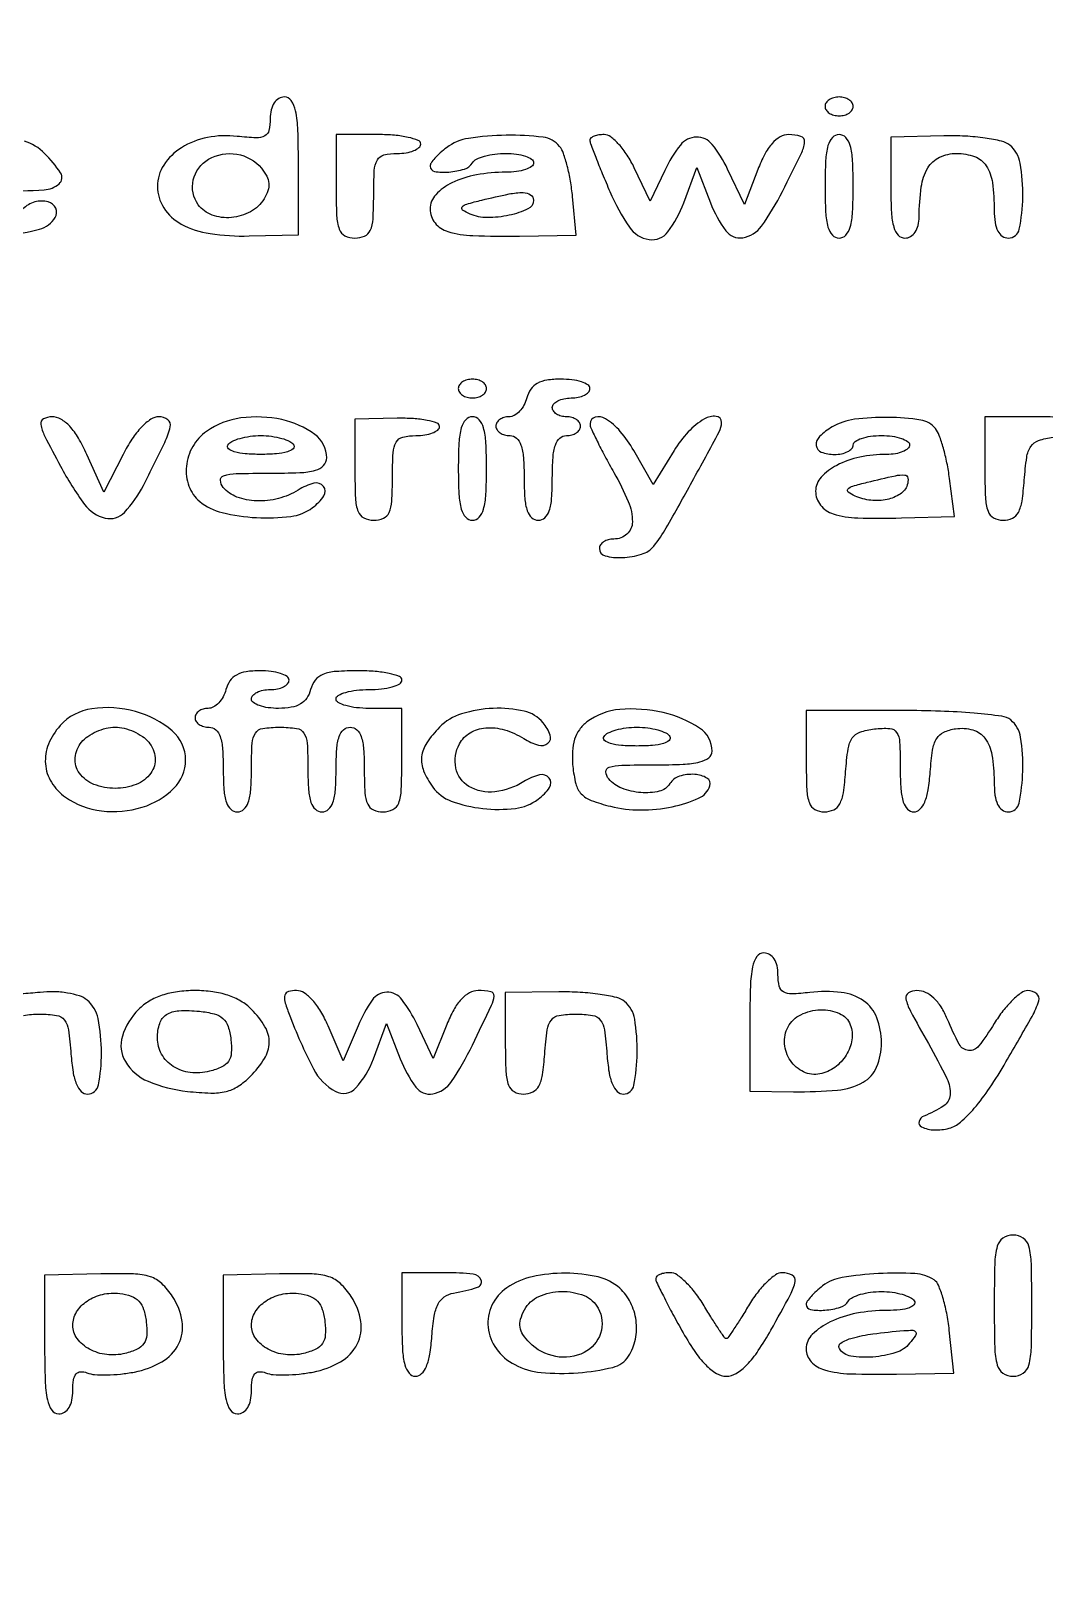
# Model space of a CAD drawing. Extents: x 0 to 1066, y 0 to 761.
# Drawn here: x 998.58 to 1007.7, y 113.07 to 127.07 of the extents above; entities that cross this region are included whole.
import ezdxf

# ---------------------------------------------------------------- set-up
doc = ezdxf.new("R2010")
doc.units = 0
doc.header["$MEASUREMENT"] = 0

msp = doc.modelspace()

# ---------------------------------------------------------------- linework, layer by layer
for points in [[(710.559243, 95.267872, -0.000023), (733.258836, 95.240684, -0.000004), (756.324384, 95.211821, -0.198594)], [(606.442229, 95.24091, -0.000004), (629.422908, 95.212432, -0.198597)], [(669.892229, 95.24091, -0.000004), (692.872908, 95.212432, -0.198597)], [(998.311941, 125.631, 0.013836), (998.697876, 125.641682, 0.165999), (998.833982, 125.69673, 0.378273), (998.847091, 125.793831, 0.049118), (998.703, 125.9694, 0.119707), (998.520812, 126.080379, 0.060723)], [(998.359756, 125.234212, 0.041612), (998.65825, 125.288702, 0.189202), (998.797565, 125.391935, 0.25213), (998.803059, 125.476184, 0.223507), (998.735356, 125.533461, 0.136069), (998.614504, 125.532483, 0.127389), (998.507894, 125.469734, -0.143547)], [(1007.848986, 123.593158, 0.019046), (1007.65368, 123.6006), (1007.163, 123.6006), (1007.163, 123.1353, 0.009984), (1007.168243, 122.872771, 0.075033), (1007.19162, 122.751034, 0.183879), (1007.24161, 122.692067, 0.126645), (1007.327336, 122.67, 0.112123), (1007.410404, 122.688865, 0.160679), (1007.464445, 122.740772, 0.086187), (1007.497425, 122.842001, 0.017695), (1007.517686, 123.02955, -0.017705), (1007.540022, 123.23627, -0.112209), (1007.577681, 123.334375, -0.16625), (1007.646954, 123.38718, -0.051861), (1007.77635, 123.415869, -0.041038)], [(998.511696, 118.217007, -0.038508), (998.6607, 118.2285, -0.038508), (998.809704, 118.217007, -0.191157), (998.880745, 118.17522, -0.13272), (998.918076, 118.086289, -0.015327), (998.940514, 117.86895, 0.021194), (998.959104, 117.707461, 0.058471), (998.990022, 117.597372, 0.098074), (999.033097, 117.532497, 0.199886), (999.088564, 117.5094, 0.359294), (999.187546, 117.59107, 0.048902), (999.214484, 117.878801, 0.047299), (999.183829, 118.187735, 0.172851), (999.084865, 118.354433, 0.096267), (999.015942, 118.392156, 0.036429), (998.908743, 118.417936, 0.034417), (998.784898, 118.42966, 0.035463), (998.661865, 118.42408, -0.017451), (998.491376, 118.410185, -0.135748)]]:
    msp.add_lwpolyline(points, format="xyb")
for points in [[(1000.7334, 126.282488, -0.054257), (1000.721902, 126.176845, -0.218315), (1000.683754, 126.126317, -0.135915), (1000.606777, 126.108777, -0.017522), (1000.436686, 126.122615, 0.076761), (1000.168767, 126.112697, 0.092421), (999.934594, 126.020644, 0.108188), (999.775499, 125.865011, 0.146245), (999.7182, 125.6733, 0.144919), (999.775808, 125.478716, 0.125365), (999.932754, 125.333761, 0.088255), (1000.191321, 125.248012, 0.041802), (1000.54305, 125.226668), (1000.9872, 125.236862), (1000.9872, 125.856931, 0.007914), (1000.982106, 126.178714, 0.042579), (1000.961722, 126.352505, 0.100091), (1000.922877, 126.444027, 0.24734), (1000.8603, 126.477, 0.136345), (1000.809148, 126.462787, 0.113154), (1000.768348, 126.423431, 0.089507), (1000.742154, 126.361394, 0.055303)], [(1005.7248, 126.3924, 0.148195), (1005.734577, 126.360137, 0.098894), (1005.762077, 126.332651, 0.082425), (1005.803186, 126.314119, 0.064853), (1005.8517, 126.3078, 0.064853), (1005.900214, 126.314119, 0.082425), (1005.941323, 126.332651, 0.098894), (1005.968823, 126.360137, 0.148195), (1005.9786, 126.3924, 0.148195), (1005.968823, 126.424663, 0.098894), (1005.941323, 126.452149, 0.082425), (1005.900214, 126.470681, 0.064853), (1005.8517, 126.477, 0.064853), (1005.803186, 126.470681, 0.082425), (1005.762077, 126.452149, 0.098894), (1005.734577, 126.424663, 0.148195)], [(1001.3256, 125.6733, 0.009792), (1001.330803, 125.407644, 0.077556), (1001.354441, 125.287313, 0.189837), (1001.405619, 125.229428, 0.118451), (1001.4948, 125.208, 0.102588), (1001.582405, 125.226166, 0.188085), (1001.63345, 125.276738, 0.090841), (1001.658141, 125.378942, 0.013964), (1001.664, 125.5887, -0.012699), (1001.669759, 125.815418, -0.114574), (1001.6969, 125.91018, -0.210352), (1001.756488, 125.955389, -0.058662), (1001.8755, 125.9694, 0.038131), (1001.956492, 125.975586, 0.057076), (1002.024872, 125.994251, 0.074992), (1002.071532, 126.021604, 0.226478), (1002.087, 126.054, 0.31052), (1002.064409, 126.086868, 0.036969), (1001.975169, 126.113749, 0.033738), (1001.852214, 126.132485, 0.020945), (1001.7063, 126.1386), (1001.3256, 126.1386)], [(1002.31965, 126.020833, 0.021457), (1002.262964, 125.973837, 0.027231), (1002.21509, 125.925562, 0.027186), (1002.180456, 125.882063, 0.155757), (1002.1716, 125.854323, 0.367739), (1002.211591, 125.807302, 0.060353), (1002.34056, 125.802053, 0.05477), (1002.479743, 125.828722, 0.181576), (1002.5523, 125.8848, -0.146547), (1002.58903, 125.91742, -0.040338), (1002.662314, 125.944549, -0.037109), (1002.754315, 125.963172, -0.031397), (1002.853393, 125.9694, -0.032276), (1002.948703, 125.963241, -0.049716), (1003.029113, 125.944549, -0.064068), (1003.084719, 125.917295, -0.251914), (1003.1022, 125.8848, -0.251596), (1003.084745, 125.852307, -0.064209), (1003.029264, 125.825051, -0.049806), (1002.949021, 125.806359, -0.032344), (1002.853907, 125.8002, 0.044591), (1002.587938, 125.776433, 0.068345), (1002.368251, 125.704915, 0.091182), (1002.22259, 125.598027, 0.19125), (1002.1716, 125.469595, 0.171903), (1002.215912, 125.344517, 0.15022), (1002.331602, 125.266782, 0.065375), (1002.556854, 125.22977, 0.012219), (1002.976253, 125.226475), (1003.484805, 125.234908), (1003.453187, 125.581004, 0.019623), (1003.434801, 125.721257, 0.020982), (1003.405758, 125.856498, 0.021104), (1003.371185, 125.969986, 0.085628), (1003.336125, 126.03285, 0.19544), (1003.187669, 126.114957, 0.032763), (1002.856282, 126.132763, 0.035123), (1002.518209, 126.104965, 0.124905)], [(1003.6098, 126.090833, 0.089332), (1003.615707, 126.058032, 0.003006), (1003.662563, 125.934448, 0.0056), (1003.720598, 125.788978, 0.003864), (1003.789418, 125.625533, 0.048003), (1003.964416, 125.306862, 0.208689), (1004.142705, 125.194785, 0.274461), (1004.310501, 125.262975, 0.0741), (1004.45417, 125.52525), (1004.57113, 125.8425), (1004.694145, 125.52525, 0.066502), (1004.83236, 125.273872, 0.280176), (1004.984961, 125.211335, 0.200582), (1005.152614, 125.314892, 0.038154), (1005.342675, 125.628188, 0.003991), (1005.510407, 125.965847, 0.086546), (1005.540955, 126.071921, 0.358077), (1005.508323, 126.121732, 0.075927), (1005.39788, 126.1386, 0.131753), (1005.321828, 126.118206, 0.081251), (1005.249718, 126.059158, 0.059886), (1005.182271, 125.961178, 0.029904), (1005.120322, 125.823738), (1005.000485, 125.508876), (1004.848709, 125.828721, 0.059341), (1004.709401, 126.050129, 0.232001), (1004.566943, 126.116277, 0.224714), (1004.423979, 126.044855, 0.056123), (1004.283075, 125.816713), (1004.152105, 125.539339), (1004.009221, 125.83897, 0.032434), (1003.945096, 125.953659, 0.040244), (1003.870631, 126.050584, 0.044803), (1003.797082, 126.118513, 0.165526), (1003.738069, 126.1386, 0.035429), (1003.688941, 126.135115, 0.053759), (1003.647479, 126.124569, 0.070248), (1003.619031, 126.109147, 0.23778)], [(1005.7248, 125.6733, 0.01212), (1005.730436, 125.440825, 0.054498), (1005.751718, 125.3067, 0.118311), (1005.791165, 125.234797, 0.211442), (1005.8517, 125.208, 0.211442), (1005.912235, 125.234797, 0.118311), (1005.951682, 125.3067, 0.054498), (1005.972964, 125.440825, 0.01212), (1005.9786, 125.6733, 0.01212), (1005.972964, 125.905775, 0.054498), (1005.951682, 126.0399, 0.118311), (1005.912235, 126.111803, 0.211442), (1005.8517, 126.1386, 0.211442), (1005.791165, 126.111803, 0.118311), (1005.751718, 126.0399, 0.054498), (1005.730436, 125.905775, 0.01212)], [(1006.317, 125.662172, 0.012582), (1006.32269, 125.4361, 0.055591), (1006.34406, 125.304845, 0.119533), (1006.383545, 125.23432, 0.208563), (1006.4439, 125.208, 0.135856), (1006.494633, 125.222044, 0.110063), (1006.535744, 125.261068, 0.088772), (1006.562587, 125.321975, 0.058056), (1006.571955, 125.39835, -0.03228), (1006.591035, 125.668131, -0.100176), (1006.650691, 125.839592, -0.150395), (1006.755585, 125.934933, -0.110237), (1006.910016, 125.9694, -0.088447), (1007.071091, 125.940682, -0.160678), (1007.174723, 125.858326, -0.113007), (1007.231162, 125.706359, -0.032648), (1007.2476, 125.454881, 0.035349), (1007.255243, 125.346912, 0.083558), (1007.279621, 125.270297, 0.125617), (1007.31994, 125.224762, 0.150151), (1007.3745, 125.208, 0.355535), (1007.473037, 125.288205, 0.047363), (1007.504609, 125.574712, 0.046206), (1007.480885, 125.881204, 0.178994), (1007.387114, 126.043531, 0.11682), (1007.314133, 126.079702, 0.021736), (1007.166013, 126.107282, 0.022234), (1006.986263, 126.124621, 0.018691), (1006.794914, 126.127362), (1006.317, 126.116345)], [(1000.654685, 125.835409, -0.053339), (1000.70132, 125.765174, -0.099472), (1000.720203, 125.699822, -0.102294), (1000.712146, 125.633502, -0.058824), (1000.677554, 125.560459, -0.127771), (1000.555681, 125.445357, -0.103831), (1000.383273, 125.392826, -0.108253), (1000.210238, 125.414892, -0.150348), (1000.085768, 125.507752, -0.21884), (1000.040497, 125.730526, -0.207363), (1000.179022, 125.916839, -0.173851), (1000.433441, 125.962681, -0.179926)], [(1003.1022, 125.548012, -0.291977), (1003.052204, 125.469694, -0.055057), (1002.883565, 125.41297, -0.053243), (1002.685946, 125.391527, -0.103697), (1002.531339, 125.423666, -0.043256), (1002.464301, 125.460121, -0.447643), (1002.460285, 125.487725, -0.150369), (1002.500722, 125.513929, -0.009875), (1002.6369, 125.549681, -0.008425), (1002.881832, 125.604489, -0.051766), (1003.010346, 125.617365, -0.147612), (1003.07586, 125.597336, -0.250287)], [(1002.4254, 123.8544, 0.148195), (1002.435177, 123.822137, 0.098894), (1002.462677, 123.794651, 0.082425), (1002.503786, 123.776119, 0.064853), (1002.5523, 123.7698, 0.064853), (1002.600814, 123.776119, 0.082425), (1002.641923, 123.794651, 0.098894), (1002.669423, 123.822137, 0.148195), (1002.6792, 123.8544, 0.148195), (1002.669423, 123.886663, 0.098894), (1002.641923, 123.914149, 0.082425), (1002.600814, 123.932681, 0.064853), (1002.5523, 123.939, 0.064853), (1002.503786, 123.932681, 0.082425), (1002.462677, 123.914149, 0.098894), (1002.435177, 123.886663, 0.148195)], [(1003.042113, 123.7698, -0.060903), (1003.016466, 123.705107, -0.065681), (1002.976485, 123.650302, -0.073972), (1002.92888, 123.613228, -0.129214), (1002.880833, 123.6006, 0.070596), (1002.836106, 123.594253, 0.086212), (1002.798178, 123.575749, 0.100221), (1002.772821, 123.548261, 0.137184), (1002.7638, 123.516, 0.148195), (1002.773577, 123.483737, 0.098894), (1002.801077, 123.456251, 0.082425), (1002.842186, 123.437719, 0.064853), (1002.8907, 123.4314, -0.188641), (1002.949666, 123.408332, -0.12648), (1002.9894, 123.3468, -0.063857), (1003.011468, 123.234604, -0.016668), (1003.0176, 123.0507, 0.016668), (1003.023732, 122.866796, 0.063857), (1003.0458, 122.7546, 0.12648), (1003.085534, 122.693068, 0.188641), (1003.1445, 122.67, 0.188641), (1003.203466, 122.693068, 0.12648), (1003.2432, 122.7546, 0.063857), (1003.265268, 122.866796, 0.016668), (1003.2714, 123.0507, -0.016668), (1003.277532, 123.234604, -0.063857), (1003.2996, 123.3468, -0.12648), (1003.339334, 123.408332, -0.188641), (1003.3983, 123.4314, 0.064853), (1003.446814, 123.437719, 0.082425), (1003.487923, 123.456251, 0.098894), (1003.515423, 123.483737, 0.148195), (1003.5252, 123.516, 0.148195), (1003.515423, 123.548263, 0.098894), (1003.487923, 123.575749, 0.082425), (1003.446814, 123.594281, 0.064853), (1003.3983, 123.6006, -0.064853), (1003.349786, 123.606919, -0.082425), (1003.308677, 123.625451, -0.098894), (1003.281177, 123.652937, -0.148195), (1003.2714, 123.6852, -0.191087), (1003.284215, 123.717507, -0.088204), (1003.321103, 123.744949, -0.068025), (1003.375846, 123.763566, -0.048028), (1003.4406, 123.7698, 0.048028), (1003.505354, 123.776034, 0.068025), (1003.560098, 123.794651, 0.088204), (1003.596985, 123.822093, 0.191087), (1003.6098, 123.8544, 0.259607), (1003.591689, 123.886931, 0.060612), (1003.53292, 123.914149, 0.047558), (1003.448346, 123.932848, 0.030649), (1003.34808, 123.939, 0.036274), (1003.222597, 123.929885, 0.090272), (1003.135714, 123.900601, 0.116362), (1003.07799, 123.848229, 0.086845)], [(998.845681, 123.15645, 0.035076), (999.062861, 122.811634, 0.179675), (999.248541, 122.689175, 0.266046), (999.421486, 122.741266, 0.072441), (999.592176, 122.983645, 0.003779), (999.784213, 123.369913, 0.057985), (999.833484, 123.510105, 0.290527), (999.81088, 123.573331, 0.167016), (999.731521, 123.6006, 0.149695), (999.658699, 123.578298, 0.054005), (999.575135, 123.507588, 0.044207), (999.489304, 123.399753, 0.028508), (999.408951, 123.261634), (999.236807, 122.922669), (999.083955, 123.261634, 0.026971), (999.007328, 123.409702, 0.054204), (998.928867, 123.51513, 0.073457), (998.849333, 123.578928, 0.133129), (998.769382, 123.6006, 0.124493), (998.692573, 123.581175, 0.321843), (998.66892, 123.532535, 0.075345), (998.703299, 123.428978, 0.005254)], [(1000.160024, 123.468903, 0.109834), (1000.035471, 123.332766, 0.106782), (999.978728, 123.155286, 0.112296), (1000.001437, 122.977392, 0.132631), (1000.098946, 122.839162, 0.115004), (1000.300077, 122.738578, 0.044976), (1000.609195, 122.693493, 0.044811), (1000.917775, 122.704182, 0.130392), (1001.113967, 122.783343, 0.082222), (1001.216015, 122.889877, 0.332785), (1001.212409, 122.974272, 0.293048), (1001.125759, 123.00255, 0.076037), (1000.9845, 122.941747, -0.076246), (1000.806555, 122.865241, -0.072618), (1000.610792, 122.843844, -0.079527), (1000.433823, 122.878765, -0.131887), (1000.3104, 122.9661, -0.159132), (1000.285033, 123.030147, -0.346422), (1000.31329, 123.070969, -0.068768), (1000.427335, 123.089494, -0.005928), (1000.723041, 123.093, 0.009544), (1000.998143, 123.098252, 0.055935), (1001.140881, 123.119815, 0.137424), (1001.213332, 123.162735, 0.193056), (1001.241, 123.231723, 0.239833), (1001.133896, 123.442168, 0.103684), (1000.839043, 123.57477, 0.087809), (1000.469431, 123.589866, 0.119733)], [(1001.4948, 123.124571, 0.010193), (1001.500071, 122.866019, 0.079054), (1001.523822, 122.747971, 0.189957), (1001.574978, 122.691012, 0.116417), (1001.664, 122.67, 0.102588), (1001.751605, 122.688166, 0.188085), (1001.80265, 122.738737, 0.090841), (1001.827341, 122.840942, 0.013964), (1001.8332, 123.0507, -0.012699), (1001.838959, 123.277418, -0.114574), (1001.8661, 123.37218, -0.210352), (1001.925688, 123.417389, -0.058662), (1002.0447, 123.4314, 0.0367), (1002.125699, 123.437353, 0.055337), (1002.194072, 123.455344, 0.072544), (1002.240856, 123.481679, 0.23237), (1002.2562, 123.512912, 0.319617), (1002.23395, 123.544164, 0.035444), (1002.144369, 123.568236, 0.032776), (1002.021424, 123.583825, 0.02017), (1001.8755, 123.586783), (1001.4948, 123.579142)], [(1002.4254, 123.1353, 0.01212), (1002.431036, 122.902825, 0.054498), (1002.452318, 122.7687, 0.118311), (1002.491765, 122.696797, 0.211442), (1002.5523, 122.67, 0.211442), (1002.612835, 122.696797, 0.118311), (1002.652282, 122.7687, 0.054498), (1002.673564, 122.902825, 0.01212), (1002.6792, 123.1353, 0.01212), (1002.673564, 123.367775, 0.054498), (1002.652282, 123.5019, 0.118311), (1002.612835, 123.573803, 0.211442), (1002.5523, 123.6006, 0.211442), (1002.491765, 123.573803, 0.118311), (1002.452318, 123.5019, 0.054498), (1002.431036, 123.367775, 0.01212)], [(1003.610819, 123.53715, 0.104277), (1003.620055, 123.496584, 0.006204), (1003.674373, 123.382413, 0.009116), (1003.743729, 123.247454, 0.006586), (1003.825743, 123.099486, -0.02982), (1003.954529, 122.839327, -0.101099), (1003.991696, 122.654579, -0.213966), (1003.942492, 122.545733, -0.183174), (1003.823955, 122.5008, 0.063461), (1003.774421, 122.494488, 0.081424), (1003.732457, 122.475949, 0.09843), (1003.704378, 122.448464, 0.151099), (1003.6944, 122.4162, 0.342856), (1003.745731, 122.350142, 0.073336), (1003.900241, 122.33414, 0.063805), (1004.074365, 122.364145, 0.147282), (1004.18357, 122.43735, 0.042329), (1004.296526, 122.601336, 0.004186), (1004.530354, 123.019163, 0.001942), (1004.772678, 123.464903, 0.124149), (1004.7942, 123.550247, 0.384582), (1004.745041, 123.604706, 0.160766), (1004.640082, 123.581611, 0.071272), (1004.49457, 123.464496, 0.049345), (1004.366156, 123.296338), (1004.178112, 122.992077), (1004.004227, 123.296338, 0.046816), (1003.883087, 123.468648, 0.078961), (1003.749071, 123.583113, 0.204628), (1003.655981, 123.596764, 0.344977)], [(1005.78825, 123.509224, 0.061831), (1005.676351, 123.423995, 0.224089), (1005.646018, 123.342294, 0.292314), (1005.691562, 123.282903, 0.087176), (1005.8094, 123.2622, 0.048028), (1005.874154, 123.268434, 0.068025), (1005.928898, 123.287051, 0.088204), (1005.965785, 123.314493, 0.191087), (1005.9786, 123.3468, -0.254951), (1005.996329, 123.379309, -0.06271), (1006.053154, 123.406549, -0.048861), (1006.135173, 123.425244, -0.031626), (1006.2324, 123.4314, -0.031626), (1006.329627, 123.425244, -0.048861), (1006.411646, 123.406549, -0.06271), (1006.468471, 123.379309, -0.254951), (1006.4862, 123.3468, -0.222284), (1006.471055, 123.314417, -0.076698), (1006.42569, 123.287051, -0.058327), (1006.359086, 123.268391, -0.039182), (1006.280207, 123.2622, 0.05091), (1006.037989, 123.237473, 0.068443), (1005.830331, 123.163985, 0.087083), (1005.689122, 123.056517, 0.18883), (1005.6402, 122.931595, 0.169837), (1005.684128, 122.806003, 0.150001), (1005.799013, 122.727391, 0.068634), (1006.018802, 122.690736, 0.01415), (1006.4124, 122.690775), (1006.888499, 122.704298), (1006.845124, 123.046699, 0.018186), (1006.82238, 123.185538, 0.019306), (1006.789953, 123.319584, 0.01931), (1006.75328, 123.432291, 0.079007), (1006.718216, 123.49485, 0.190877), (1006.586496, 123.571148, 0.033099), (1006.294109, 123.595068, 0.03601), (1005.989955, 123.577855, 0.100054)], [(1000.9449, 123.3468, -0.372961), (1000.939382, 123.31269, -0.104919), (1000.887727, 123.285312, -0.050431), (1000.788884, 123.267578, -0.019189), (1000.6488, 123.2622, -0.019189), (1000.508716, 123.267578, -0.050431), (1000.409873, 123.285312, -0.104919), (1000.358218, 123.31269, -0.372961), (1000.3527, 123.3468, -0.144823), (1000.389169, 123.379409, -0.04093), (1000.461247, 123.406549, -0.037579), (1000.551634, 123.42517, -0.032024), (1000.6488, 123.4314, -0.032024), (1000.745966, 123.42517, -0.037579), (1000.836353, 123.406549, -0.04093), (1000.908431, 123.379409, -0.144823)], [(1006.46509, 122.98725, -0.169455), (1006.402229, 122.905774, -0.092564), (1006.284282, 122.856831, -0.079314), (1006.138047, 122.849449, -0.076484), (1005.994808, 122.887635, -0.053672), (1005.93449, 122.922207, -0.444081), (1005.931487, 122.95009, -0.141273), (1005.974046, 122.976863, -0.010964), (1006.1055, 123.011681, -0.004159), (1006.357773, 123.070396, -0.072173), (1006.44176, 123.076813, -0.354651), (1006.470788, 123.0498, -0.115795)], [(1000.334913, 121.1472, -0.060903), (1000.309266, 121.082507, -0.065681), (1000.269285, 121.027703, -0.073972), (1000.22168, 120.990628, -0.129214), (1000.173633, 120.978, 0.070596), (1000.128906, 120.971653, 0.086212), (1000.090978, 120.953149, 0.100221), (1000.065621, 120.925661, 0.137184), (1000.0566, 120.8934, 0.148195), (1000.066377, 120.861137, 0.098894), (1000.093877, 120.833651, 0.082425), (1000.134986, 120.815119, 0.064853), (1000.1835, 120.8088, -0.188641), (1000.242466, 120.785732, -0.12648), (1000.2822, 120.7242, -0.063857), (1000.304268, 120.612004, -0.016668), (1000.3104, 120.4281, 0.016668), (1000.316532, 120.244196, 0.063857), (1000.3386, 120.132, 0.12648), (1000.378334, 120.070468, 0.188641), (1000.4373, 120.0474, 0.188641), (1000.496266, 120.070468, 0.12648), (1000.536, 120.132, 0.063857), (1000.558068, 120.244196, 0.016668), (1000.5642, 120.4281, -0.012152), (1000.569996, 120.666537, -0.135673), (1000.59945, 120.755925, -0.212646), (1000.665621, 120.797757, -0.036189), (1000.818, 120.8088, -0.036189), (1000.970379, 120.797757, -0.212646), (1001.03655, 120.755925, -0.135673), (1001.066004, 120.666537, -0.012152), (1001.0718, 120.4281, 0.016668), (1001.077932, 120.244196, 0.063857), (1001.1, 120.132, 0.12648), (1001.139734, 120.070468, 0.188641), (1001.1987, 120.0474, 0.188641), (1001.257666, 120.070468, 0.12648), (1001.2974, 120.132, 0.063857), (1001.319468, 120.244196, 0.016668), (1001.3256, 120.4281, -0.016668), (1001.331732, 120.612004, -0.063857), (1001.3538, 120.7242, -0.12648), (1001.393534, 120.785732, -0.188641), (1001.4525, 120.8088, -0.188641), (1001.511466, 120.785732, -0.12648), (1001.5512, 120.7242, -0.063857), (1001.573268, 120.612004, -0.016668), (1001.5794, 120.4281, 0.013964), (1001.585259, 120.218342, 0.090841), (1001.60995, 120.116137, 0.188085), (1001.660995, 120.065566, 0.102588), (1001.7486, 120.0474, 0.118451), (1001.837781, 120.068828, 0.189837), (1001.888959, 120.126713, 0.077556), (1001.912597, 120.247044, 0.009792), (1001.9178, 120.5127), (1001.9178, 120.978), (1001.6217, 120.978, -0.027026), (1001.508242, 120.984137, -0.042582), (1001.412579, 121.002851, -0.052312), (1001.345235, 121.02997, -0.277684), (1001.3256, 121.0626, -0.277684), (1001.345235, 121.09523, -0.052312), (1001.412579, 121.122349, -0.042582), (1001.508242, 121.141063, -0.027026), (1001.6217, 121.1472, 0.027026), (1001.735158, 121.153337, 0.042582), (1001.830821, 121.172051, 0.052312), (1001.898165, 121.19917, 0.277684), (1001.9178, 121.2318, 0.312938), (1001.894981, 121.264689, 0.035843), (1001.803643, 121.291549, 0.033088), (1001.678132, 121.310286, 0.020514), (1001.52918, 121.3164, 0.016645), (1001.323347, 121.309546, 0.076662), (1001.207249, 121.283634, 0.134863), (1001.138325, 121.232238, 0.101895), (1001.096313, 121.1472, -0.085218), (1001.06143, 121.07029, -0.111474), (1001.005264, 121.017657, -0.091163), (1000.922696, 120.987603, -0.041839), (1000.808133, 120.978, -0.032936), (1000.714693, 120.984162, -0.050578), (1000.635855, 121.002851, -0.065419), (1000.581435, 121.030119, -0.248869), (1000.5642, 121.0626, -0.191087), (1000.577015, 121.094907, -0.088204), (1000.613903, 121.122349, -0.068025), (1000.668646, 121.140966, -0.048028), (1000.7334, 121.1472, 0.048028), (1000.798154, 121.153434, 0.068025), (1000.852898, 121.172051, 0.088204), (1000.889785, 121.199493, 0.191087), (1000.9026, 121.2318, 0.259607), (1000.884489, 121.264331, 0.060612), (1000.82572, 121.291549, 0.047558), (1000.741146, 121.310248, 0.030649), (1000.64088, 121.3164, 0.036274), (1000.515397, 121.307285, 0.090272), (1000.428514, 121.278001, 0.116362), (1000.37079, 121.225629, 0.086845)], [(998.843012, 120.823289, 0.087841), (998.738184, 120.656208, 0.115381), (998.710412, 120.478885, 0.120514), (998.764227, 120.313319, 0.101761), (998.891024, 120.179097, 0.123982), (999.215232, 120.055468, 0.104614), (999.581865, 120.088875, 0.12062), (999.866031, 120.258989, 0.200446), (999.972, 120.5127, 0.219487), (999.850915, 120.775248, 0.109962), (999.521043, 120.950143, 0.102661), (999.129198, 120.975199, 0.175387)], [(1002.2562, 120.8088, 0.049556), (1002.141161, 120.66838, 0.11948), (1002.095471, 120.54302, 0.12692), (1002.113537, 120.415574, 0.059586), (1002.195718, 120.269458, 0.148663), (1002.36256, 120.144129, 0.058868), (1002.644626, 120.077639, 0.058545), (1002.938689, 120.078538, 0.131264), (1003.144367, 120.160939, 0.082292), (1003.246419, 120.267349, 0.333083), (1003.24281, 120.351682, 0.292877), (1003.156138, 120.379939, 0.076043), (1003.0149, 120.319147, -0.110309), (1002.754694, 120.227536, -0.163624), (1002.520085, 120.276459, -0.214944), (1002.403007, 120.441362, -0.173033), (1002.43555, 120.658565, -0.137462), (1002.53106, 120.758131, -0.113192), (1002.671861, 120.802854, -0.093822), (1002.840873, 120.785047, -0.066644), (1003.0149, 120.706253, 0.067467), (1003.146095, 120.64711, 0.249271), (1003.232258, 120.664558, 0.318437), (1003.252282, 120.738096, 0.085709), (1003.188497, 120.849056, 0.166119), (1003.01786, 120.953402, 0.065785), (1002.740427, 120.977943, 0.064198), (1002.454772, 120.928505, 0.122052)], [(1003.582731, 120.855905, 0.076274), (1003.515074, 120.786121, 0.077619), (1003.471942, 120.699661, 0.065278), (1003.452562, 120.591587, 0.035669), (1003.455831, 120.456745, 0.037059), (1003.482788, 120.299356, 0.128862), (1003.531853, 120.209549, 0.116168), (1003.621805, 120.150208, 0.027415), (1003.7951, 120.097163, 0.060788), (1004.064224, 120.064494, 0.050685), (1004.350963, 120.093818, 0.053981), (1004.587858, 120.169977, 0.210565), (1004.688872, 120.281315, 0.352411), (1004.663053, 120.350773, 0.121107), (1004.553063, 120.384342, 0.088878), (1004.4144, 120.367326, 0.181408), (1004.3289, 120.3012, -0.199684), (1004.234037, 120.23304, -0.076556), (1004.068887, 120.220458, -0.072421), (1003.896511, 120.259251, -0.128735), (1003.779, 120.3435, -0.159132), (1003.753633, 120.407547, -0.346422), (1003.78189, 120.448369, -0.068768), (1003.895935, 120.466894, -0.005928), (1004.191641, 120.4704, 0.010651), (1004.448983, 120.475882, 0.047263), (1004.598732, 120.496536, 0.101421), (1004.680198, 120.53426, 0.238098), (1004.7096, 120.592503, 0.254293), (1004.596537, 120.800435, 0.086493), (1004.269283, 120.939638, 0.077751), (1003.878412, 120.968786, 0.142929)], [(1005.5556, 120.502764, 0.010357), (1005.560904, 120.246732, 0.076377), (1005.584383, 120.127155, 0.18413), (1005.634359, 120.069073, 0.124663), (1005.719936, 120.0474, 0.112123), (1005.803004, 120.066265, 0.160679), (1005.857045, 120.118172, 0.086187), (1005.890025, 120.219401, 0.017695), (1005.910286, 120.40695, -0.017705), (1005.932622, 120.61367, -0.112209), (1005.970281, 120.711775, -0.16625), (1006.039554, 120.76458, -0.051861), (1006.16895, 120.793269, -0.041038), (1006.307918, 120.797791, -0.241272), (1006.369179, 120.762472, -0.133908), (1006.396519, 120.67655, -0.010461), (1006.4016, 120.433719, 0.01674), (1006.407736, 120.250504, 0.059826), (1006.429431, 120.135503, 0.11574), (1006.46767, 120.071191, 0.203728), (1006.523636, 120.0474, 0.199886), (1006.579103, 120.070497, 0.098074), (1006.622178, 120.135372, 0.058471), (1006.653096, 120.245461, 0.021194), (1006.671686, 120.40695, -0.018687), (1006.693329, 120.603637, -0.096319), (1006.729596, 120.706486, -0.153504), (1006.792907, 120.763729, -0.072631), (1006.899633, 120.795052, -0.103963), (1007.055337, 120.784648, -0.167571), (1007.163498, 120.709701, -0.118036), (1007.226339, 120.56015, -0.039546), (1007.246305, 120.32235, 0.029305), (1007.254129, 120.198919, 0.078759), (1007.278295, 120.114591, 0.12706), (1007.318688, 120.065555, 0.158554), (1007.3745, 120.0474, 0.355268), (1007.471123, 120.125971, 0.044973), (1007.504384, 120.41274, 0.044291), (1007.485169, 120.717651, 0.186611), (1007.39565, 120.87384, 0.140216), (1007.316229, 120.907678, 0.009246), (1007.066239, 120.934191, 0.012811), (1006.762627, 120.952901, 0.009194), (1006.42275, 120.958863), (1005.5556, 120.958127)], [(999.639485, 120.674809, -0.153168), (999.697236, 120.533814, -0.18011), (999.658718, 120.395509, -0.144182), (999.527548, 120.294465, -0.092764), (999.3375, 120.2589, -0.092764), (999.147452, 120.294465, -0.144182), (999.016282, 120.395509, -0.18011), (998.977764, 120.533814, -0.153168), (999.035515, 120.674809, -0.070664), (999.092051, 120.726119, -0.0446), (999.170094, 120.76944, -0.043987), (999.256293, 120.798935, -0.060516), (999.3375, 120.8088, -0.060516), (999.418707, 120.798935, -0.043987), (999.504906, 120.76944, -0.0446), (999.582949, 120.726119, -0.070664)], [(1004.3289, 120.7242, -0.372961), (1004.323382, 120.69009, -0.104919), (1004.271727, 120.662712, -0.050431), (1004.172884, 120.644978, -0.019189), (1004.0328, 120.6396, -0.019189), (1003.892716, 120.644978, -0.050431), (1003.793873, 120.662712, -0.104919), (1003.742218, 120.69009, -0.372961), (1003.7367, 120.7242, -0.144823), (1003.773169, 120.756809, -0.04093), (1003.845247, 120.783949, -0.037579), (1003.935634, 120.80257, -0.032024), (1004.0328, 120.8088, -0.032024), (1004.129966, 120.80257, -0.037579), (1004.220353, 120.783949, -0.04093), (1004.292431, 120.756809, -0.144823)], [(1005.048, 118.157299), (1005.048, 117.536199), (1005.44274, 117.530231, 0.025988), (1005.837936, 117.5448, 0.105125), (1006.067111, 117.615264, 0.16897), (1006.189017, 117.751967, 0.098685), (1006.2324, 117.96963, 0.091868), (1006.190636, 118.195014, 0.148896), (1006.071781, 118.347508, 0.126078), (1005.871297, 118.423494, 0.056979), (1005.588268, 118.422819, -0.018938), (1005.425573, 118.410046, -0.139056), (1005.350462, 118.428098, -0.214582), (1005.313039, 118.478801, -0.053322), (1005.3018, 118.583888, 0.055303), (1005.293046, 118.662794, 0.089507), (1005.266852, 118.724831, 0.113154), (1005.226052, 118.764187, 0.136345), (1005.1749, 118.7784, 0.247554), (1005.112311, 118.745389, 0.09997), (1005.073471, 118.653733, 0.042516), (1005.053091, 118.479679, 0.007895)], [(999.549, 118.2708, 0.12128), (999.402696, 118.028936, 0.213121), (999.42956, 117.801019, 0.162097), (999.634439, 117.624165, 0.069732), (999.988407, 117.533224, 0.020489), (1000.197296, 117.518312, 0.06642), (1000.335247, 117.53248, 0.086089), (1000.444466, 117.579529, 0.05177), (1000.554312, 117.668712, 0.056451), (1000.681809, 117.828779, 0.136695), (1000.724394, 117.972468, 0.140467), (1000.686094, 118.114902, 0.060977), (1000.5642, 118.2708, 0.062946), (1000.468907, 118.344707, 0.053099), (1000.3527, 118.3977, 0.047331), (1000.215267, 118.429467, 0.033154), (1000.0566, 118.44, 0.033154), (999.897933, 118.429467, 0.047331), (999.7605, 118.3977, 0.053099), (999.644293, 118.344707, 0.062946)], [(1000.902818, 118.227926, 0.027571), (1001.121766, 117.735591, 0.153996), (1001.322195, 117.53265, 0.342408), (1001.503325, 117.564442, 0.096307), (1001.66237, 117.82665), (1001.77933, 118.1439), (1001.902345, 117.82665, 0.066467), (1002.042448, 117.571796, 0.287661), (1002.195979, 117.511324, 0.199986), (1002.36349, 117.621011, 0.036718), (1002.5521, 117.948233, 0.002041), (1002.723933, 118.308173, 0.084419), (1002.747073, 118.390858, 0.390233), (1002.718525, 118.429227, 0.046785), (1002.603648, 118.44, 0.127185), (1002.526686, 118.420101, 0.080008), (1002.453224, 118.362414, 0.06019), (1002.384444, 118.26712, 0.031369), (1002.321648, 118.134502), (1002.199799, 117.829003), (1002.05483, 118.134502, 0.052705), (1001.91675, 118.360539, 0.238944), (1001.78177, 118.425411, 0.239923), (1001.650064, 118.354818, 0.053063), (1001.523037, 118.123291), (1001.390707, 117.806582), (1001.253651, 118.123291, 0.031309), (1001.187575, 118.253045, 0.049501), (1001.113829, 118.353654, 0.061874), (1001.038924, 118.418789, 0.149131), (1000.969392, 118.44, 0.066187), (1000.89682, 118.430351, 0.255944), (1000.865199, 118.399964, 0.147498), (1000.864549, 118.342462, 0.020434)], [(1002.8484, 117.96595, 0.010311), (1002.853696, 117.709143, 0.076214), (1002.877163, 117.589308, 0.184103), (1002.927141, 117.531121, 0.1249), (1003.012736, 117.5094, 0.112123), (1003.095804, 117.528265, 0.160679), (1003.149845, 117.580172, 0.086187), (1003.182825, 117.681401, 0.017695), (1003.203086, 117.86895, -0.015327), (1003.225524, 118.086289, -0.13272), (1003.262855, 118.17522, -0.191157), (1003.333896, 118.217007, -0.038508), (1003.4829, 118.2285, -0.038508), (1003.631904, 118.217007, -0.191157), (1003.702945, 118.17522, -0.13272), (1003.740276, 118.086289, -0.015327), (1003.762714, 117.86895, 0.021194), (1003.781304, 117.707461, 0.058471), (1003.812222, 117.597372, 0.098074), (1003.855297, 117.532497, 0.199886), (1003.910764, 117.5094, 0.359785), (1004.005695, 117.587867, 0.04399), (1004.035091, 117.876734, 0.043517), (1004.012489, 118.183724, 0.18135), (1003.921996, 118.342042, 0.116946), (1003.850525, 118.377442, 0.020627), (1003.70233, 118.405299, 0.021354), (1003.522225, 118.423708, 0.017777), (1003.329796, 118.428251), (1002.8484, 118.422501)], [(1006.654621, 117.963052, -0.013524), (1006.821424, 117.647873, -0.131574), (1006.850868, 117.501163, -0.237154), (1006.792853, 117.401984, -0.053358), (1006.6131, 117.310857, 0.247), (1006.570643, 117.262829, 0.355414), (1006.593838, 117.213987, 0.104702), (1006.708358, 117.186472, 0.071401), (1006.84181, 117.201942, 0.11644), (1006.943888, 117.256364, 0.03512), (1007.068228, 117.382319, 0.029154), (1007.206225, 117.56368, 0.01633), (1007.35335, 117.798611, 0.003167), (1007.58747, 118.207035, 0.054005), (1007.648535, 118.34898, 0.305967), (1007.629325, 118.412087, 0.172033), (1007.5506, 118.44, 0.159114), (1007.492475, 118.421023, 0.035783), (1007.411998, 118.352866, 0.033655), (1007.326265, 118.256927, 0.027111), (1007.247274, 118.143373, -0.025569), (1007.107114, 117.940554, -0.258504), (1007.016277, 117.901177, -0.251049), (1006.932821, 117.956914, -0.024339), (1006.825352, 118.184385, 0.041364), (1006.769693, 118.292512, 0.065095), (1006.703466, 118.373071, 0.079168), (1006.629933, 118.422809, 0.109613), (1006.552461, 118.44, 0.135676), (1006.47511, 118.418617, 0.320987), (1006.452517, 118.366663, 0.070861), (1006.493478, 118.255314, 0.004957)], [(1000.379185, 117.998801, -0.041731), (1000.382966, 117.878329, -0.135944), (1000.357912, 117.803295, -0.139322), (1000.298271, 117.752913, -0.044698), (1000.187736, 117.714404, -0.091564), (1000.013391, 117.703355, -0.112341), (999.860104, 117.758109, -0.124084), (999.756005, 117.86828, -0.128237), (999.7182, 118.013259, -0.076958), (999.738585, 118.144919, -0.175959), (999.798959, 118.223424, -0.13118), (999.91011, 118.258539, -0.035707), (1000.095859, 118.253659, -0.037374), (1000.229246, 118.230439, -0.12197), (1000.307748, 118.188586, -0.133279), (1000.353725, 118.117365, -0.048401)], [(1005.952419, 118.132401, -0.129854), (1005.966973, 117.998345, -0.101338), (1005.916261, 117.860319, -0.097311), (1005.812896, 117.748942, -0.109121), (1005.679024, 117.690551, -0.159395), (1005.532821, 117.708508, -0.135074), (1005.413948, 117.810036, -0.129966), (1005.360873, 117.961557, -0.143432), (1005.392655, 118.113287, -0.158026), (1005.506785, 118.223059, -0.104969), (1005.684509, 118.267175, -0.112533), (1005.855227, 118.234344, -0.20018)], [(1007.2476, 115.6059, 0.005909), (1007.252067, 115.227874, 0.059311), (1007.27439, 115.071862, 0.180365), (1007.325888, 114.999344, 0.150217), (1007.4168, 114.9714, 0.150217), (1007.507712, 114.999344, 0.180365), (1007.55921, 115.071862, 0.059311), (1007.581533, 115.227874, 0.005909), (1007.586, 115.6059, 0.005909), (1007.581533, 115.983926, 0.059311), (1007.55921, 116.139937, 0.180365), (1007.507712, 116.212456, 0.150217), (1007.4168, 116.2404, 0.150217), (1007.325888, 116.212456, 0.180365), (1007.27439, 116.139937, 0.059311), (1007.252067, 115.983926, 0.005909)], [(998.703, 115.256442, 0.007853), (998.708085, 114.932709, 0.042373), (998.728455, 114.758057, 0.099696), (998.767285, 114.666098, 0.248037), (998.8299, 114.633, 0.139894), (998.882162, 114.647914, 0.117745), (998.922799, 114.688957, 0.088469), (998.948395, 114.755043, 0.048301), (998.9568, 114.841845, -0.032979), (998.96318, 114.938474, -0.136182), (998.98591, 114.991852, -0.220311), (999.025619, 115.011716, -0.099464), (999.084337, 115.001749, 0.074487), (999.153149, 114.986527, 0.021483), (999.262346, 114.983682, 0.021098), (999.387266, 114.991073, 0.021042), (999.51123, 115.008968, 0.085694), (999.757869, 115.100796, 0.144624), (999.908101, 115.260082, 0.157282), (999.940527, 115.465065, 0.106632), (999.85491, 115.687401, 0.056702), (999.757265, 115.804913, 0.115172), (999.654488, 115.865804, 0.070346), (999.503158, 115.891013, 0.011802), (999.20841, 115.891308), (998.703, 115.879883)], [(1000.3104, 115.256442, 0.007853), (1000.315485, 114.932709, 0.042373), (1000.335855, 114.758057, 0.099696), (1000.374685, 114.666098, 0.248037), (1000.4373, 114.633, 0.139894), (1000.489562, 114.647914, 0.117745), (1000.530199, 114.688957, 0.088469), (1000.555795, 114.755043, 0.048301), (1000.5642, 114.841845, -0.032979), (1000.57058, 114.938474, -0.136182), (1000.59331, 114.991852, -0.220311), (1000.633019, 115.011716, -0.099464), (1000.691737, 115.001749, 0.074487), (1000.760549, 114.986527, 0.021483), (1000.869746, 114.983682, 0.021098), (1000.994666, 114.991073, 0.021042), (1001.11863, 115.008968, 0.085694), (1001.365269, 115.100796, 0.144624), (1001.515501, 115.260082, 0.157282), (1001.547927, 115.465065, 0.106632), (1001.46231, 115.687401, 0.056702), (1001.364665, 115.804913, 0.115172), (1001.261888, 115.865804, 0.070346), (1001.110558, 115.891013, 0.011802), (1000.81581, 115.891308), (1000.3104, 115.879883)], [(1001.9178, 115.4367, 0.012516), (1001.923498, 115.209115, 0.051654), (1001.944497, 115.073191, 0.107462), (1001.98242, 114.998644, 0.225221), (1002.039836, 114.9714, 0.19969), (1002.095282, 114.994464, 0.098084), (1002.138364, 115.059246, 0.05854), (1002.169295, 115.169136, 0.021267), (1002.187886, 115.33022, -0.020451), (1002.208626, 115.512545, -0.077918), (1002.243417, 115.621274, -0.127802), (1002.299243, 115.684998, -0.105674), (1002.3831, 115.719132, 0.030111), (1002.599213, 115.771151, 0.431322), (1002.630743, 115.834799, 0.287274), (1002.558978, 115.890134, 0.024345), (1002.31542, 115.902), (1001.9178, 115.902)], [(1002.862394, 115.76692, 0.128178), (1002.728346, 115.60932, 0.138789), (1002.693515, 115.411209, 0.133271), (1002.767671, 115.218166, 0.114233), (1002.933, 115.075607, 0.098532), (1003.169767, 115.005554, 0.041573), (1003.502898, 115.002843, 0.039487), (1003.815417, 115.05132, 0.195746), (1003.957368, 115.152537, 0.091118), (1004.018417, 115.304049, 0.082852), (1004.024485, 115.47269, 0.083298), (1003.975558, 115.633375, 0.093635), (1003.878089, 115.761988, 0.127706), (1003.683041, 115.863911, 0.055717), (1003.390754, 115.898021, 0.05498), (1003.089066, 115.866229, 0.099368)], [(1004.202, 115.851018, 0.112498), (1004.209799, 115.816793, 0.003903), (1004.270341, 115.693332, 0.007113), (1004.34551, 115.54822, 0.004891), (1004.43465, 115.385804, 0.019967), (1004.548168, 115.201342, 0.044688), (1004.651675, 115.073582, 0.062316), (1004.747398, 114.99679, 0.138788), (1004.8365, 114.971572, 0.138788), (1004.925602, 114.99679, 0.062316), (1005.021325, 115.073582, 0.044688), (1005.124832, 115.201342, 0.019967), (1005.23835, 115.385804, 0.004904), (1005.413622, 115.705171, 0.073975), (1005.456283, 115.82409, 0.330185), (1005.430023, 115.879715, 0.123598), (1005.341247, 115.902, 0.154498), (1005.279677, 115.88251, 0.039605), (1005.19829, 115.815021, 0.036506), (1005.113204, 115.719239, 0.030086), (1005.03679, 115.6059, -0.005995), (1004.967978, 115.492403, -0.009426), (1004.90589, 115.396779, -0.004036), (1004.851344, 115.317527, -0.244696), (1004.8365, 115.3098, -0.244696), (1004.821656, 115.317527, -0.004036), (1004.76711, 115.396779, -0.009426), (1004.705022, 115.492403, -0.005995), (1004.63621, 115.6059, 0.030086), (1004.559796, 115.719239, 0.036506), (1004.47471, 115.815021, 0.039605), (1004.393323, 115.88251, 0.154498), (1004.331753, 115.902, 0.037436), (1004.282063, 115.898274, 0.056236), (1004.240115, 115.887024, 0.07382), (1004.211453, 115.870547, 0.229314)], [(1005.70365, 115.784233, 0.021457), (1005.646964, 115.737237, 0.027231), (1005.59909, 115.688962, 0.027186), (1005.564456, 115.645463, 0.155757), (1005.5556, 115.617723, 0.367739), (1005.595591, 115.570702, 0.060353), (1005.72456, 115.565453, 0.05477), (1005.863743, 115.592122, 0.181576), (1005.9363, 115.6482, -0.144823), (1005.972769, 115.680809, -0.04093), (1006.044847, 115.707949, -0.037579), (1006.135234, 115.72657, -0.032024), (1006.2324, 115.7328, -0.032024), (1006.329566, 115.72657, -0.037579), (1006.419953, 115.707949, -0.04093), (1006.492031, 115.680809, -0.144823), (1006.5285, 115.6482, -0.332999), (1006.525492, 115.614613, -0.127145), (1006.483936, 115.58705, -0.059853), (1006.400959, 115.569092, -0.023399), (1006.283674, 115.5636, 0.047058), (1006.008927, 115.537685, 0.064051), (1005.772577, 115.460404, 0.08202), (1005.610761, 115.34788, 0.202581), (1005.5556, 115.217321, 0.189149), (1005.601202, 115.101089, 0.138453), (1005.720692, 115.028178, 0.060479), (1005.950396, 114.993012, 0.011892), (1006.368533, 114.989953), (1006.885365, 114.998464), (1006.842757, 115.386782, 0.020382), (1006.819591, 115.540015, 0.025673), (1006.785192, 115.679289, 0.025284), (1006.745487, 115.790111, 0.14849), (1006.706624, 115.837255, 0.134047), (1006.534191, 115.894407, 0.026596), (1006.206063, 115.894527, 0.027107), (1005.878788, 115.859369, 0.122631)], [(999.617785, 115.460801, -0.041731), (999.621566, 115.340329, -0.135944), (999.596512, 115.265295, -0.139322), (999.536871, 115.214913, -0.044698), (999.426336, 115.176404, -0.090982), (999.261722, 115.165781, -0.094887), (999.106691, 115.214799, -0.109221), (998.996635, 115.309974, -0.161431), (998.9568, 115.430139, -0.140163), (998.990805, 115.549061, -0.105384), (999.085699, 115.647509, -0.093405), (999.223805, 115.707127, -0.084596), (999.379206, 115.715286, -0.057042), (999.482406, 115.69109, -0.118903), (999.551027, 115.646038, -0.112375), (999.593906, 115.572744, -0.047719)], [(1001.225185, 115.460801, -0.041731), (1001.228966, 115.340329, -0.135944), (1001.203912, 115.265295, -0.139322), (1001.144271, 115.214913, -0.044698), (1001.033736, 115.176404, -0.090982), (1000.869122, 115.165781, -0.094887), (1000.714091, 115.214799, -0.109221), (1000.604035, 115.309974, -0.161431), (1000.5642, 115.430139, -0.140163), (1000.598205, 115.549061, -0.105384), (1000.693099, 115.647509, -0.093405), (1000.831205, 115.707127, -0.084596), (1000.986606, 115.715286, -0.057042), (1001.089806, 115.69109, -0.118903), (1001.158427, 115.646038, -0.112375), (1001.201306, 115.572744, -0.047719)], [(1003.68425, 115.582565, -0.202889), (1003.704852, 115.356925, -0.202112), (1003.557262, 115.184568, -0.164146), (1003.301549, 115.148946, -0.150732), (1003.066111, 115.273375, -0.050338), (1003.006907, 115.345871, -0.108469), (1002.981101, 115.412778, -0.109468), (1002.985807, 115.483934, -0.051869), (1003.020744, 115.569475, -0.167115), (1003.148596, 115.688159, -0.099661), (1003.353388, 115.733609, -0.100945), (1003.557613, 115.696134, -0.175961)], [(1006.4862, 115.2675, -0.144489), (1006.361345, 115.183707, -0.057078), (1006.156223, 115.144247, -0.057773), (1005.95669, 115.152112, -0.219006), (1005.855258, 115.219442, -0.41646), (1005.867448, 115.270209, -0.068136), (1005.970331, 115.314906, -0.036389), (1006.156364, 115.352818, -0.012112), (1006.433109, 115.381724, -0.023194), (1006.516396, 115.384513, -0.288311), (1006.541789, 115.368082, -0.267315), (1006.539055, 115.33685, -0.02075)]]:
    msp.add_lwpolyline(points, format="xyb", close=True)

doc.saveas('drawing.dxf')
